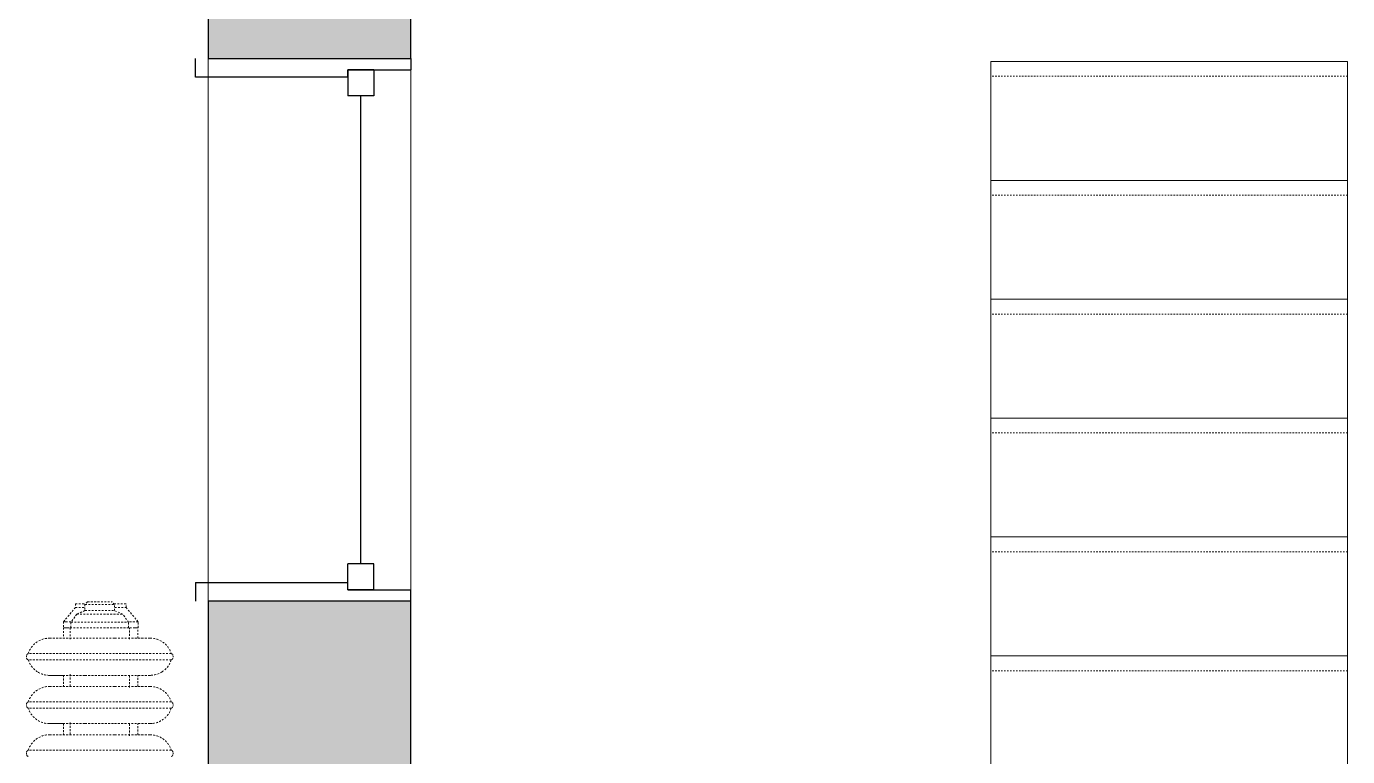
# Model space of a CAD drawing. Header units: inches. Extents: x -1176 to 1507, y -2527 to 978.
# Drawn here: x -601.4 to -512.6, y 699.9 to 749 of the extents above; entities that cross this region are included whole.
import ezdxf

# ---------------------------------------------------------------- set-up
doc = ezdxf.new("R2010")
doc.units = ezdxf.units.IN
doc.header["$MEASUREMENT"] = 0
doc.linetypes.add('Demolished', pattern=[0.1875, 0.125, -0.0625])
doc.linetypes.add('Overhead 1_16_', pattern=[0.101562, 0.0625, -0.039062])
for name, color, linetype, lineweight in [('A-GENM', 13, 'Continuous', 18), ('A-GLAZ', 151, 'Continuous', 18), ('A-WALL', 113, 'Continuous', 18), ('A-WALL-PATT', 111, 'Continuous', 18), ('S-STRS', 31, 'Continuous', 18)]:
    doc.layers.add(name, color=color, linetype=linetype, lineweight=lineweight)

# ---------------------------------------------------------------- blocks, each defined once
blk = doc.blocks.new('Double Hung - side windows 3_ 1_2_-6853306-3rd Floor Demo')
at = {"layer": 'A-GLAZ', "color": 8, "lineweight": 30}
for p, q in [((-17, 7.25), (-18.25, 7.25)), ((-17, 7.25), (-17, -3)), ((17, 7.25), (18.25, 7.25)), ((17, -3), (17, 7.25)), ((-17.5, -3), (-15.75, -3)), ((-17.5, -4.75), (-17.5, -3)), ((-17.5, -3), (-17, -3)), ((-17.5, -3), (-17.5, -7.25)), ((-15.75, -4.75), (-15.75, -3)), ((15.75, -4.75), (15.75, -3)), ((17.5, -3), (15.75, -3)), ((17, -3), (17.5, -3)), ((17.5, -4.75), (17.5, -3)), ((17.5, -3), (17.5, -7.25)), ((-15.75, -3.875), (15.75, -3.875)), ((-17.5, -4.75), (-15.75, -4.75)), ((17.5, -4.75), (15.75, -4.75)), ((-18.25, -7.25), (-17.5, -7.25)), ((18.25, -7.25), (17.5, -7.25))]:
    blk.add_line(p, q, dxfattribs=at)
blk = doc.blocks.new('Cast_Iron_Radiator_8182 - Cast_Iron_Radiator_8182-V25-3rd Floor Demo')
at = {"layer": 'A-GENM', "color": 7, "linetype": 'Demolished', "lineweight": 9}
for p, q in [((7.057, 4.848), (7.032, 4.809)), ((7.25, 4.933), (7.213, 4.933)), ((7.287, 4.933), (7.25, 4.933)), ((7.468, 4.809), (7.443, 4.848)), ((7.468, 1), (7.468, 4.809)), ((10.307, 4.848), (10.282, 4.809)), ((10.282, 1), (10.282, 4.809)), ((10.5, 4.933), (10.463, 4.933)), ((10.537, 4.933), (10.5, 4.933)), ((10.718, 4.809), (10.693, 4.848)), ((10.718, 1), (10.718, 4.809)), ((13.557, 4.848), (13.532, 4.809)), ((13.532, 1), (13.532, 4.809)), ((13.75, 4.933), (13.713, 4.933)), ((13.787, 4.933), (13.75, 4.933)), ((13.968, 4.809), (13.943, 4.848)), ((13.968, 1), (13.968, 4.809)), ((9.318, 2), (8.428, 2)), ((9.254, 2.438), (8.499, 2.438)), ((12.568, 2), (11.678, 2)), ((12.504, 2.438), (11.749, 2.438)), ((15.702, 2), (14.928, 2)), ((15.702, 2.438), (14.999, 2.438)), ((16.106, 2.438), (15.702, 2.438)), ((15.702, 2.438), (15.702, 2.291)), ((15.702, 2.296), (15.702, 2.252)), ((15.702, 2.248), (15.702, 2.192)), ((15.702, 2.188), (15.702, 2.013)), ((15.702, 2), (15.702, -2)), ((16.067, 1.935), (15.702, 1.935)), ((16.617, 1.55), (16.067, 1.935)), ((16.067, 1.935), (16.067, -1.935)), ((17.064, 1.635), (16.106, 2.438)), ((16.106, 2.252), (16.106, 2.438)), ((16.106, 1.944), (16.106, 2.248)), ((7.468, -1), (7.468, 1)), ((8.502, -1), (8.502, 1)), ((9.248, 1), (9.248, -1)), ((10.282, -1), (10.282, 1)), ((10.718, -1), (10.718, 1)), ((11.752, -1), (11.752, 1)), ((12.498, 1), (12.498, -1)), ((13.532, -1), (13.532, 1)), ((13.968, -1), (13.968, 1)), ((15.002, -1), (15.002, 1)), ((16.853, 0.993), (16.617, 1.55)), ((16.617, 1.55), (16.617, -1.55)), ((17.275, 0.993), (16.853, 0.993)), ((16.853, 0.993), (16.853, -0.993)), ((17.314, 1.635), (17.064, 1.635)), ((17.064, 1.635), (17.064, 1.028)), ((17.452, 0.816), (17.275, 0.993)), ((17.275, 0.993), (17.275, -0.993)), ((17.314, 1.635), (17.314, 0.985)), ((17.452, 0.816), (17.452, -0.816)), ((17.275, -0.993), (17.452, -0.816)), ((7.468, -4.809), (7.468, -1)), ((10.282, -4.809), (10.282, -1)), ((10.718, -4.809), (10.718, -1)), ((13.532, -4.809), (13.532, -1)), ((13.968, -4.809), (13.968, -1)), ((16.067, -1.935), (16.617, -1.55)), ((16.106, -2.575), (17.064, -1.771)), ((16.617, -1.55), (16.853, -0.993)), ((16.853, -0.993), (17.275, -0.993)), ((17.064, -1.008), (17.064, -1.771)), ((17.064, -1.771), (17.314, -1.771)), ((17.314, -0.961), (17.314, -1.771)), ((8.432, -2), (9.322, -2)), ((8.497, -2.562), (9.253, -2.562)), ((11.682, -2), (12.572, -2)), ((11.747, -2.562), (12.503, -2.562)), ((14.932, -2), (15.702, -2)), ((14.997, -2.562), (15.702, -2.562)), ((15.702, -1.935), (16.067, -1.935)), ((15.702, -2.017), (15.702, -2.287)), ((15.702, -2.301), (15.702, -2.452)), ((15.702, -2.436), (15.702, -2.551)), ((15.702, -2.565), (15.702, -2.575)), ((15.702, -2.575), (16.106, -2.575)), ((16.106, -2.575), (16.106, -1.924)), ((7.032, -4.809), (7.057, -4.848)), ((7.213, -4.933), (7.25, -4.933)), ((7.25, -4.933), (7.287, -4.933)), ((7.443, -4.848), (7.468, -4.809)), ((10.282, -4.809), (10.307, -4.848)), ((10.463, -4.933), (10.5, -4.933)), ((10.5, -4.933), (10.537, -4.933)), ((10.693, -4.848), (10.718, -4.809)), ((13.532, -4.809), (13.557, -4.848)), ((13.713, -4.933), (13.75, -4.933)), ((13.75, -4.933), (13.787, -4.933)), ((13.943, -4.848), (13.968, -4.809))]:
    blk.add_line(p, q, dxfattribs=at)
at = {"layer": 'A-GENM', "color": 7, "linetype": 'Demolished', "lineweight": 9, "flags": 128}
for points in [[(7.057, 4.848), (7.062, 4.854), (7.066, 4.86), (7.071, 4.866), (7.075, 4.872), (7.081, 4.877)], [(7.091, 4.887), (7.097, 4.892), (7.103, 4.896), (7.109, 4.901), (7.115, 4.905)], [(7.128, 4.912), (7.135, 4.915), (7.142, 4.918), (7.149, 4.921), (7.156, 4.924), (7.163, 4.926)], [(7.338, 4.925), (7.345, 4.923), (7.352, 4.921), (7.359, 4.918), (7.366, 4.915), (7.373, 4.912)], [(7.386, 4.904), (7.392, 4.9), (7.398, 4.896), (7.404, 4.891), (7.409, 4.887)], [(7.42, 4.876), (7.425, 4.871), (7.43, 4.865), (7.435, 4.859), (7.439, 4.854), (7.443, 4.848)], [(7.468, 4.809), (7.525, 4.789), (7.581, 4.767), (7.635, 4.743), (7.689, 4.716), (7.742, 4.688), (7.794, 4.657), (7.844, 4.624), (7.893, 4.59), (7.941, 4.553), (7.987, 4.515), (8.031, 4.474), (8.074, 4.432), (8.115, 4.389), (8.154, 4.343), (8.192, 4.296), (8.227, 4.248), (8.261, 4.198), (8.293, 4.147), (8.322, 4.095), (8.349, 4.042), (8.375, 3.987), (8.398, 3.932), (8.419, 3.876), (8.437, 3.819), (8.453, 3.761), (8.467, 3.703), (8.479, 3.644), (8.488, 3.585), (8.495, 3.525), (8.5, 3.465), (8.502, 3.405), (8.502, 3.383)], [(9.248, 3.383), (9.249, 3.443), (9.253, 3.503), (9.259, 3.563), (9.267, 3.622), (9.278, 3.681), (9.291, 3.74), (9.307, 3.798), (9.324, 3.855), (9.344, 3.911), (9.367, 3.967), (9.391, 4.022), (9.418, 4.076), (9.446, 4.128), (9.477, 4.18), (9.51, 4.23), (9.545, 4.279), (9.582, 4.326), (9.62, 4.372), (9.661, 4.416), (9.703, 4.459), (9.747, 4.5), (9.792, 4.539), (9.839, 4.576), (9.888, 4.612), (9.938, 4.645), (9.989, 4.677), (10.041, 4.706), (10.095, 4.733), (10.149, 4.758), (10.205, 4.781), (10.261, 4.802)], [(10.307, 4.848), (10.312, 4.854), (10.316, 4.86), (10.321, 4.866), (10.325, 4.872), (10.331, 4.877)], [(10.341, 4.887), (10.347, 4.892), (10.353, 4.896), (10.359, 4.901), (10.365, 4.905)], [(10.378, 4.912), (10.385, 4.915), (10.392, 4.918), (10.399, 4.921), (10.406, 4.924), (10.413, 4.926)], [(10.588, 4.925), (10.595, 4.923), (10.602, 4.921), (10.609, 4.918), (10.616, 4.915), (10.623, 4.912)], [(10.636, 4.904), (10.642, 4.9), (10.648, 4.896), (10.654, 4.891), (10.659, 4.887)], [(10.67, 4.876), (10.675, 4.871), (10.68, 4.865), (10.685, 4.859), (10.689, 4.854), (10.693, 4.848)], [(10.718, 4.809), (10.775, 4.789), (10.831, 4.767), (10.885, 4.743), (10.939, 4.716), (10.992, 4.688), (11.044, 4.657), (11.094, 4.624), (11.143, 4.59), (11.191, 4.553), (11.237, 4.515), (11.281, 4.474), (11.324, 4.432), (11.365, 4.389), (11.404, 4.343), (11.442, 4.296), (11.477, 4.248), (11.511, 4.198), (11.543, 4.147), (11.572, 4.095), (11.599, 4.042), (11.625, 3.987), (11.648, 3.932), (11.669, 3.876), (11.687, 3.819), (11.703, 3.761), (11.717, 3.703), (11.729, 3.644), (11.738, 3.585), (11.745, 3.525), (11.75, 3.465), (11.752, 3.405), (11.752, 3.383)], [(12.74, 4.199), (12.76, 4.23), (12.795, 4.279), (12.832, 4.326), (12.87, 4.372), (12.911, 4.416), (12.953, 4.459), (12.997, 4.5), (13.042, 4.539), (13.089, 4.576), (13.138, 4.612), (13.188, 4.645), (13.239, 4.677), (13.291, 4.706), (13.345, 4.733), (13.399, 4.758), (13.455, 4.781), (13.511, 4.802)], [(13.557, 4.848), (13.562, 4.854), (13.566, 4.86), (13.571, 4.866), (13.575, 4.872), (13.581, 4.877)], [(13.591, 4.887), (13.597, 4.892), (13.603, 4.896), (13.609, 4.901), (13.615, 4.905)], [(13.628, 4.912), (13.635, 4.915), (13.642, 4.918), (13.649, 4.921), (13.656, 4.924), (13.663, 4.926)], [(13.838, 4.925), (13.845, 4.923), (13.852, 4.921), (13.859, 4.918), (13.866, 4.915), (13.873, 4.912)], [(13.886, 4.904), (13.892, 4.9), (13.898, 4.896), (13.904, 4.891), (13.909, 4.887)], [(13.92, 4.876), (13.925, 4.871), (13.93, 4.865), (13.935, 4.859), (13.939, 4.854), (13.943, 4.848)], [(13.968, 4.809), (14.025, 4.789), (14.081, 4.767), (14.135, 4.743), (14.189, 4.716), (14.242, 4.688), (14.294, 4.657), (14.344, 4.624), (14.393, 4.59), (14.441, 4.553), (14.487, 4.515), (14.531, 4.474), (14.574, 4.432), (14.615, 4.389), (14.654, 4.343), (14.692, 4.296), (14.727, 4.248), (14.761, 4.198), (14.793, 4.147), (14.822, 4.095), (14.849, 4.042), (14.875, 3.987), (14.898, 3.932), (14.919, 3.876), (14.937, 3.819), (14.953, 3.761), (14.967, 3.703), (14.979, 3.644), (14.988, 3.585), (14.995, 3.525), (15, 3.465), (15.002, 3.405), (15.002, 3.383)], [(12.498, 3.383), (12.499, 3.443), (12.503, 3.503), (12.509, 3.563), (12.517, 3.622), (12.528, 3.681), (12.541, 3.74), (12.557, 3.798), (12.574, 3.855), (12.594, 3.911), (12.617, 3.967), (12.641, 4.022), (12.668, 4.076), (12.696, 4.128), (12.727, 4.18)], [(8.502, 3.383), (8.502, 3.381), (8.502, 3.375), (8.502, 3.366), (8.502, 3.353), (8.502, 3.336), (8.502, 3.315), (8.502, 3.29), (8.502, 3.262), (8.502, 3.23), (8.502, 3.195), (8.502, 3.156), (8.502, 3.114), (8.502, 3.068), (8.502, 3.019), (8.502, 2.967), (8.502, 2.911), (8.502, 2.853), (8.502, 2.792), (8.502, 2.727), (8.502, 2.66), (8.502, 2.591), (8.502, 2.518), (8.502, 2.444)], [(8.502, 1), (8.502, 1.095), (8.502, 1.19), (8.502, 1.285), (8.502, 1.38), (8.502, 1.473), (8.502, 1.566), (8.502, 1.659), (8.502, 1.75), (8.502, 1.839), (8.502, 1.928), (8.502, 2.015), (8.502, 2.1), (8.502, 2.184), (8.502, 2.266), (8.502, 2.346), (8.502, 2.423), (8.502, 2.498), (8.502, 2.571), (8.502, 2.642), (8.502, 2.71), (8.502, 2.775), (8.502, 2.837), (8.502, 2.896), (8.502, 2.952), (8.502, 3.005), (8.502, 3.055), (8.502, 3.102), (8.502, 3.145), (8.502, 3.185), (8.502, 3.221), (8.502, 3.254), (8.502, 3.283), (8.502, 3.309), (8.502, 3.33), (8.502, 3.348), (8.502, 3.363), (8.502, 3.373), (8.502, 3.38), (8.502, 3.383), (8.502, 3.383)], [(9.248, 2.438), (9.248, 2.498), (9.248, 2.571), (9.248, 2.642), (9.248, 2.71), (9.248, 2.775), (9.248, 2.837), (9.248, 2.896), (9.248, 2.952), (9.248, 3.005), (9.248, 3.055), (9.248, 3.102), (9.248, 3.145), (9.248, 3.185), (9.248, 3.221), (9.248, 3.254), (9.248, 3.283), (9.248, 3.309), (9.248, 3.33), (9.248, 3.348), (9.248, 3.363), (9.248, 3.373), (9.248, 3.38), (9.248, 3.383), (9.248, 3.383)], [(9.248, 3.383), (9.248, 3.381), (9.248, 3.375), (9.248, 3.366), (9.248, 3.353), (9.248, 3.336), (9.248, 3.315), (9.248, 3.29), (9.248, 3.262), (9.248, 3.23), (9.248, 3.195), (9.248, 3.156), (9.248, 3.114), (9.248, 3.068), (9.248, 3.019), (9.248, 2.967), (9.248, 2.911), (9.248, 2.853), (9.248, 2.792), (9.248, 2.727), (9.248, 2.66), (9.248, 2.591), (9.248, 2.518), (9.248, 2.444), (9.248, 2.367), (9.248, 2.288), (9.248, 2.206), (9.248, 2.123), (9.248, 2.038), (9.248, 1.952), (9.248, 1.864), (9.248, 1.774), (9.248, 1.683), (9.248, 1.591), (9.248, 1.499), (9.248, 1.405), (9.248, 1.311), (9.248, 1.216), (9.248, 1.121), (9.248, 1.026), (9.248, 1)], [(11.752, 3.383), (11.752, 3.381), (11.752, 3.375), (11.752, 3.366), (11.752, 3.353), (11.752, 3.336), (11.752, 3.315), (11.752, 3.29), (11.752, 3.262), (11.752, 3.23), (11.752, 3.195), (11.752, 3.156), (11.752, 3.114), (11.752, 3.068), (11.752, 3.019), (11.752, 2.967), (11.752, 2.911), (11.752, 2.853), (11.752, 2.792), (11.752, 2.727), (11.752, 2.66), (11.752, 2.591), (11.752, 2.518), (11.752, 2.444)], [(11.752, 1), (11.752, 1.095), (11.752, 1.19), (11.752, 1.285), (11.752, 1.38), (11.752, 1.473), (11.752, 1.566), (11.752, 1.659), (11.752, 1.75), (11.752, 1.839), (11.752, 1.928), (11.752, 2.015), (11.752, 2.1), (11.752, 2.184), (11.752, 2.266), (11.752, 2.346), (11.752, 2.423), (11.752, 2.498), (11.752, 2.571), (11.752, 2.642), (11.752, 2.71), (11.752, 2.775), (11.752, 2.837), (11.752, 2.896), (11.752, 2.952), (11.752, 3.005), (11.752, 3.055), (11.752, 3.102), (11.752, 3.145), (11.752, 3.185), (11.752, 3.221), (11.752, 3.254), (11.752, 3.283), (11.752, 3.309), (11.752, 3.33), (11.752, 3.348), (11.752, 3.363), (11.752, 3.373), (11.752, 3.38), (11.752, 3.383), (11.752, 3.383)], [(12.498, 2.438), (12.498, 2.498), (12.498, 2.571), (12.498, 2.642), (12.498, 2.71), (12.498, 2.775), (12.498, 2.837), (12.498, 2.896), (12.498, 2.952), (12.498, 3.005), (12.498, 3.055), (12.498, 3.102), (12.498, 3.145), (12.498, 3.185), (12.498, 3.221), (12.498, 3.254), (12.498, 3.283), (12.498, 3.309), (12.498, 3.33), (12.498, 3.348), (12.498, 3.363), (12.498, 3.373), (12.498, 3.38), (12.498, 3.383), (12.498, 3.383)], [(12.498, 3.383), (12.498, 3.381), (12.498, 3.375), (12.498, 3.366), (12.498, 3.353), (12.498, 3.336), (12.498, 3.315), (12.498, 3.29), (12.498, 3.262), (12.498, 3.23), (12.498, 3.195), (12.498, 3.156), (12.498, 3.114), (12.498, 3.068), (12.498, 3.019), (12.498, 2.967), (12.498, 2.911), (12.498, 2.853), (12.498, 2.792), (12.498, 2.727), (12.498, 2.66), (12.498, 2.591), (12.498, 2.518), (12.498, 2.444), (12.498, 2.367), (12.498, 2.288), (12.498, 2.206), (12.498, 2.123), (12.498, 2.038), (12.498, 1.952), (12.498, 1.864), (12.498, 1.774), (12.498, 1.683), (12.498, 1.591), (12.498, 1.499), (12.498, 1.405), (12.498, 1.311), (12.498, 1.216), (12.498, 1.121), (12.498, 1.026), (12.498, 1)], [(15.002, 3.383), (15.002, 3.381), (15.002, 3.375), (15.002, 3.366), (15.002, 3.353), (15.002, 3.336), (15.002, 3.315), (15.002, 3.29), (15.002, 3.262), (15.002, 3.23), (15.002, 3.195), (15.002, 3.156), (15.002, 3.114), (15.002, 3.068), (15.002, 3.019), (15.002, 2.967), (15.002, 2.911), (15.002, 2.853), (15.002, 2.792), (15.002, 2.727), (15.002, 2.66), (15.002, 2.591), (15.002, 2.518), (15.002, 2.444)], [(15.002, 1), (15.002, 1.095), (15.002, 1.19), (15.002, 1.285), (15.002, 1.38), (15.002, 1.473), (15.002, 1.566), (15.002, 1.659), (15.002, 1.75), (15.002, 1.839), (15.002, 1.928), (15.002, 2.015), (15.002, 2.1), (15.002, 2.184), (15.002, 2.266), (15.002, 2.346), (15.002, 2.423), (15.002, 2.498), (15.002, 2.571), (15.002, 2.642), (15.002, 2.71), (15.002, 2.775), (15.002, 2.837), (15.002, 2.896), (15.002, 2.952), (15.002, 3.005), (15.002, 3.055), (15.002, 3.102), (15.002, 3.145), (15.002, 3.185), (15.002, 3.221), (15.002, 3.254), (15.002, 3.283), (15.002, 3.309), (15.002, 3.33), (15.002, 3.348), (15.002, 3.363), (15.002, 3.373), (15.002, 3.38), (15.002, 3.383), (15.002, 3.383)], [(8.502, -3.383), (8.502, -3.381), (8.502, -3.375), (8.502, -3.366), (8.502, -3.353), (8.502, -3.336), (8.502, -3.315), (8.502, -3.29), (8.502, -3.262), (8.502, -3.23), (8.502, -3.195), (8.502, -3.156), (8.502, -3.114), (8.502, -3.068), (8.502, -3.019), (8.502, -2.967), (8.502, -2.911), (8.502, -2.853), (8.502, -2.792), (8.502, -2.727), (8.502, -2.66), (8.502, -2.591), (8.502, -2.518), (8.502, -2.444), (8.502, -2.367), (8.502, -2.288), (8.502, -2.206), (8.502, -2.123), (8.502, -2.038), (8.502, -1.952), (8.502, -1.864), (8.502, -1.774), (8.502, -1.683), (8.502, -1.591), (8.502, -1.499), (8.502, -1.405), (8.502, -1.311), (8.502, -1.216), (8.502, -1.121), (8.502, -1.026), (8.502, -1)], [(9.248, -1), (9.248, -1.095), (9.248, -1.19), (9.248, -1.285), (9.248, -1.38), (9.248, -1.473), (9.248, -1.566), (9.248, -1.659), (9.248, -1.75), (9.248, -1.839), (9.248, -1.928), (9.248, -2.015), (9.248, -2.1), (9.248, -2.184), (9.248, -2.266), (9.248, -2.346), (9.248, -2.423), (9.248, -2.498), (9.248, -2.571), (9.248, -2.642), (9.248, -2.71), (9.248, -2.775), (9.248, -2.837), (9.248, -2.896), (9.248, -2.952), (9.248, -3.005), (9.248, -3.055), (9.248, -3.102), (9.248, -3.145), (9.248, -3.185), (9.248, -3.221), (9.248, -3.254), (9.248, -3.283), (9.248, -3.309), (9.248, -3.33), (9.248, -3.348), (9.248, -3.363), (9.248, -3.373), (9.248, -3.38), (9.248, -3.383), (9.248, -3.383)], [(11.752, -3.383), (11.752, -3.381), (11.752, -3.375), (11.752, -3.366), (11.752, -3.353), (11.752, -3.336), (11.752, -3.315), (11.752, -3.29), (11.752, -3.262), (11.752, -3.23), (11.752, -3.195), (11.752, -3.156), (11.752, -3.114), (11.752, -3.068), (11.752, -3.019), (11.752, -2.967), (11.752, -2.911), (11.752, -2.853), (11.752, -2.792), (11.752, -2.727), (11.752, -2.66), (11.752, -2.591), (11.752, -2.518), (11.752, -2.444), (11.752, -2.367), (11.752, -2.288), (11.752, -2.206), (11.752, -2.123), (11.752, -2.038), (11.752, -1.952), (11.752, -1.864), (11.752, -1.774), (11.752, -1.683), (11.752, -1.591), (11.752, -1.499), (11.752, -1.405), (11.752, -1.311), (11.752, -1.216), (11.752, -1.121), (11.752, -1.026), (11.752, -1)], [(12.498, -1), (12.498, -1.095), (12.498, -1.19), (12.498, -1.285), (12.498, -1.38), (12.498, -1.473), (12.498, -1.566), (12.498, -1.659), (12.498, -1.75), (12.498, -1.839), (12.498, -1.928), (12.498, -2.015), (12.498, -2.1), (12.498, -2.184), (12.498, -2.266), (12.498, -2.346), (12.498, -2.423), (12.498, -2.498), (12.498, -2.571), (12.498, -2.642), (12.498, -2.71), (12.498, -2.775), (12.498, -2.837), (12.498, -2.896), (12.498, -2.952), (12.498, -3.005), (12.498, -3.055), (12.498, -3.102), (12.498, -3.145), (12.498, -3.185), (12.498, -3.221), (12.498, -3.254), (12.498, -3.283), (12.498, -3.309), (12.498, -3.33), (12.498, -3.348), (12.498, -3.363), (12.498, -3.373), (12.498, -3.38), (12.498, -3.383), (12.498, -3.383)], [(15.002, -3.383), (15.002, -3.381), (15.002, -3.375), (15.002, -3.366), (15.002, -3.353), (15.002, -3.336), (15.002, -3.315), (15.002, -3.29), (15.002, -3.262), (15.002, -3.23), (15.002, -3.195), (15.002, -3.156), (15.002, -3.114), (15.002, -3.068), (15.002, -3.019), (15.002, -2.967), (15.002, -2.911), (15.002, -2.853), (15.002, -2.792), (15.002, -2.727), (15.002, -2.66), (15.002, -2.591), (15.002, -2.518), (15.002, -2.444), (15.002, -2.367), (15.002, -2.288), (15.002, -2.206), (15.002, -2.123), (15.002, -2.038), (15.002, -1.952), (15.002, -1.864), (15.002, -1.774), (15.002, -1.683), (15.002, -1.591), (15.002, -1.499), (15.002, -1.405), (15.002, -1.311), (15.002, -1.216), (15.002, -1.121), (15.002, -1.026), (15.002, -1)], [(8.502, -2.571), (8.502, -2.642), (8.502, -2.71), (8.502, -2.775), (8.502, -2.837), (8.502, -2.896), (8.502, -2.952), (8.502, -3.005), (8.502, -3.055), (8.502, -3.102), (8.502, -3.145), (8.502, -3.185), (8.502, -3.221), (8.502, -3.254), (8.502, -3.283), (8.502, -3.309), (8.502, -3.33), (8.502, -3.348), (8.502, -3.363), (8.502, -3.373), (8.502, -3.38), (8.502, -3.383), (8.502, -3.383)], [(9.248, -3.383), (9.248, -3.381), (9.248, -3.375), (9.248, -3.366), (9.248, -3.353), (9.248, -3.336), (9.248, -3.315), (9.248, -3.29), (9.248, -3.262), (9.248, -3.23), (9.248, -3.195), (9.248, -3.156), (9.248, -3.114), (9.248, -3.068), (9.248, -3.019), (9.248, -2.967), (9.248, -2.911), (9.248, -2.853), (9.248, -2.792), (9.248, -2.727), (9.248, -2.66), (9.248, -2.591), (9.248, -2.562)], [(11.752, -2.571), (11.752, -2.642), (11.752, -2.71), (11.752, -2.775), (11.752, -2.837), (11.752, -2.896), (11.752, -2.952), (11.752, -3.005), (11.752, -3.055), (11.752, -3.102), (11.752, -3.145), (11.752, -3.185), (11.752, -3.221), (11.752, -3.254), (11.752, -3.283), (11.752, -3.309), (11.752, -3.33), (11.752, -3.348), (11.752, -3.363), (11.752, -3.373), (11.752, -3.38), (11.752, -3.383), (11.752, -3.383)], [(12.498, -3.383), (12.498, -3.381), (12.498, -3.375), (12.498, -3.366), (12.498, -3.353), (12.498, -3.336), (12.498, -3.315), (12.498, -3.29), (12.498, -3.262), (12.498, -3.23), (12.498, -3.195), (12.498, -3.156), (12.498, -3.114), (12.498, -3.068), (12.498, -3.019), (12.498, -2.967), (12.498, -2.911), (12.498, -2.853), (12.498, -2.792), (12.498, -2.727), (12.498, -2.66), (12.498, -2.591), (12.498, -2.562)], [(15.002, -2.571), (15.002, -2.642), (15.002, -2.71), (15.002, -2.775), (15.002, -2.837), (15.002, -2.896), (15.002, -2.952), (15.002, -3.005), (15.002, -3.055), (15.002, -3.102), (15.002, -3.145), (15.002, -3.185), (15.002, -3.221), (15.002, -3.254), (15.002, -3.283), (15.002, -3.309), (15.002, -3.33), (15.002, -3.348), (15.002, -3.363), (15.002, -3.373), (15.002, -3.38), (15.002, -3.383), (15.002, -3.383)], [(8.502, -3.383), (8.501, -3.443), (8.497, -3.503), (8.491, -3.563), (8.483, -3.622), (8.472, -3.681), (8.459, -3.74), (8.443, -3.798), (8.426, -3.855), (8.406, -3.911), (8.383, -3.967), (8.359, -4.022), (8.332, -4.076), (8.304, -4.128), (8.273, -4.18), (8.24, -4.23), (8.205, -4.279), (8.168, -4.326), (8.13, -4.372), (8.089, -4.416), (8.047, -4.459), (8.003, -4.5), (7.958, -4.539), (7.911, -4.576), (7.862, -4.612), (7.812, -4.645), (7.761, -4.677), (7.709, -4.706), (7.655, -4.733), (7.601, -4.758), (7.545, -4.781), (7.489, -4.802)], [(9.255, -3.525), (9.25, -3.465), (9.248, -3.405), (9.248, -3.383)], [(10.282, -4.809), (10.225, -4.789), (10.169, -4.767), (10.115, -4.743), (10.061, -4.716), (10.008, -4.688), (9.956, -4.657), (9.906, -4.624), (9.857, -4.59), (9.809, -4.553), (9.763, -4.515), (9.719, -4.474), (9.676, -4.432), (9.635, -4.389), (9.596, -4.343), (9.558, -4.296), (9.523, -4.248), (9.489, -4.198), (9.457, -4.147), (9.428, -4.095), (9.401, -4.042), (9.375, -3.987), (9.352, -3.932), (9.331, -3.876), (9.313, -3.819), (9.297, -3.761), (9.283, -3.703), (9.271, -3.644), (9.262, -3.585), (9.256, -3.532)], [(11.752, -3.383), (11.751, -3.443), (11.747, -3.503), (11.741, -3.563), (11.733, -3.622), (11.722, -3.681), (11.709, -3.74), (11.693, -3.798), (11.676, -3.855), (11.656, -3.911), (11.633, -3.967), (11.609, -4.022), (11.582, -4.076), (11.554, -4.128), (11.523, -4.18), (11.49, -4.23), (11.455, -4.279), (11.418, -4.326), (11.38, -4.372), (11.339, -4.416), (11.297, -4.459), (11.253, -4.5), (11.208, -4.539), (11.161, -4.576), (11.112, -4.612), (11.062, -4.645), (11.011, -4.677), (10.959, -4.706), (10.905, -4.733), (10.851, -4.758), (10.795, -4.781), (10.739, -4.802)], [(12.505, -3.525), (12.5, -3.465), (12.498, -3.405), (12.498, -3.383)], [(12.739, -4.198), (12.707, -4.147), (12.678, -4.095), (12.651, -4.042), (12.625, -3.987), (12.602, -3.932), (12.581, -3.876), (12.563, -3.819), (12.547, -3.761), (12.533, -3.703), (12.521, -3.644), (12.512, -3.585), (12.506, -3.532)], [(15.002, -3.383), (15.001, -3.443), (14.997, -3.503), (14.991, -3.563), (14.983, -3.622), (14.972, -3.681), (14.959, -3.74), (14.943, -3.798), (14.926, -3.855), (14.906, -3.911), (14.883, -3.967), (14.859, -4.022), (14.832, -4.076), (14.804, -4.128), (14.773, -4.18), (14.74, -4.23), (14.705, -4.279), (14.668, -4.326), (14.63, -4.372), (14.589, -4.416), (14.547, -4.459), (14.503, -4.5), (14.458, -4.539), (14.411, -4.576), (14.362, -4.612), (14.312, -4.645), (14.261, -4.677), (14.209, -4.706), (14.155, -4.733), (14.101, -4.758), (14.045, -4.781), (13.989, -4.802)], [(13.532, -4.809), (13.475, -4.789), (13.419, -4.767), (13.365, -4.743), (13.311, -4.716), (13.258, -4.688), (13.206, -4.657), (13.156, -4.624), (13.107, -4.59), (13.059, -4.553), (13.013, -4.515), (12.969, -4.474), (12.926, -4.432), (12.885, -4.389), (12.846, -4.343), (12.808, -4.296), (12.773, -4.248), (12.74, -4.199)], [(7.08, -4.876), (7.075, -4.871), (7.07, -4.865), (7.065, -4.859), (7.061, -4.854), (7.057, -4.848)], [(7.114, -4.904), (7.108, -4.9), (7.102, -4.896), (7.096, -4.891), (7.091, -4.887)], [(7.162, -4.925), (7.155, -4.923), (7.148, -4.921), (7.141, -4.918), (7.134, -4.915), (7.127, -4.912)], [(7.372, -4.912), (7.365, -4.915), (7.358, -4.918), (7.351, -4.921), (7.344, -4.924), (7.337, -4.926)], [(7.409, -4.887), (7.403, -4.892), (7.397, -4.896), (7.391, -4.901), (7.385, -4.905)], [(7.443, -4.848), (7.438, -4.854), (7.434, -4.86), (7.429, -4.866), (7.425, -4.872), (7.419, -4.877)], [(10.33, -4.876), (10.325, -4.871), (10.32, -4.865), (10.315, -4.859), (10.311, -4.854), (10.307, -4.848)], [(10.364, -4.904), (10.358, -4.9), (10.352, -4.896), (10.346, -4.891), (10.341, -4.887)], [(10.412, -4.925), (10.405, -4.923), (10.398, -4.921), (10.391, -4.918), (10.384, -4.915), (10.377, -4.912)], [(10.622, -4.912), (10.615, -4.915), (10.608, -4.918), (10.601, -4.921), (10.594, -4.924), (10.587, -4.926)], [(10.659, -4.887), (10.653, -4.892), (10.647, -4.896), (10.641, -4.901), (10.635, -4.905)], [(10.693, -4.848), (10.688, -4.854), (10.684, -4.86), (10.679, -4.866), (10.675, -4.872), (10.669, -4.877)], [(13.58, -4.876), (13.575, -4.871), (13.57, -4.865), (13.565, -4.859), (13.561, -4.854), (13.557, -4.848)], [(13.614, -4.904), (13.608, -4.9), (13.602, -4.896), (13.596, -4.891), (13.591, -4.887)], [(13.662, -4.925), (13.655, -4.923), (13.648, -4.921), (13.641, -4.918), (13.634, -4.915), (13.627, -4.912)], [(13.872, -4.912), (13.865, -4.915), (13.858, -4.918), (13.851, -4.921), (13.844, -4.924), (13.837, -4.926)], [(13.909, -4.887), (13.903, -4.892), (13.897, -4.896), (13.891, -4.901), (13.885, -4.905)], [(13.943, -4.848), (13.938, -4.854), (13.934, -4.86), (13.929, -4.866), (13.925, -4.872), (13.919, -4.877)]]:
    blk.add_lwpolyline(points, dxfattribs=at)

msp = doc.modelspace()

# ---------------------------------------------------------------- hatches: boundary and pattern name
at = {"layer": 'A-WALL-PATT', "lineweight": 9}
h = msp.add_hatch(color=7, dxfattribs=at)
h.paths.add_polyline_path([(-578.515, 563.684), (-575.571, 563.684), (-575.571, 604.874), (-589.205, 604.874), (-589.205, 563.684)], flags=0)
h.paths.add_polyline_path([(-575.571, 644.874), (-575.571, 710.374), (-589.205, 710.374), (-589.205, 644.874), (-578.515, 644.874)], flags=0)
h.paths.add_polyline_path([(-575.571, 746.874), (-575.571, 789.874), (-589.205, 789.874), (-589.205, 746.874), (-578.515, 746.874)], flags=0)

# ---------------------------------------------------------------- linework, layer by layer
at = {"layer": 'A-WALL', "color": 8, "lineweight": 30}
for p, q in [((-575.571, 746.874), (-575.571, 813.874)), ((-589.205, 789.874), (-589.205, 746.874)), ((-589.205, 746.874), (-575.571, 746.874)), ((-575.571, 710.374), (-589.205, 710.374)), ((-589.205, 710.374), (-589.205, 644.874)), ((-575.571, 644.874), (-575.571, 710.374))]:
    msp.add_line(p, q, dxfattribs=at)
at = {"layer": 'A-WALL', "lineweight": 9}
for p, q in [((-589.205, 746.874), (-589.205, 710.374)), ((-575.571, 746.874), (-575.571, 710.374))]:
    msp.add_line(p, q, dxfattribs=at)
at = {"layer": 'S-STRS', "lineweight": 9}
for p, q in [((-512.571, 746.684), (-536.571, 746.684)), ((-536.571, 746.684), (-536.571, 738.684)), ((-512.571, 746.684), (-512.571, 738.684)), ((-536.571, 738.684), (-536.571, 730.684)), ((-512.571, 738.684), (-536.571, 738.684)), ((-512.571, 738.684), (-512.571, 730.684)), ((-536.571, 730.684), (-536.571, 722.684)), ((-512.571, 730.684), (-536.571, 730.684)), ((-512.571, 730.684), (-512.571, 722.684)), ((-536.571, 722.684), (-536.571, 714.684)), ((-512.571, 722.684), (-536.571, 722.684)), ((-512.571, 722.684), (-512.571, 714.684)), ((-536.571, 714.684), (-536.571, 706.684)), ((-512.571, 714.684), (-536.571, 714.684)), ((-512.571, 714.684), (-512.571, 706.684)), ((-536.571, 706.684), (-536.571, 698.684)), ((-512.571, 706.684), (-536.571, 706.684)), ((-512.571, 706.684), (-512.571, 698.684))]:
    msp.add_line(p, q, dxfattribs=at)
at = {"layer": 'S-STRS', "linetype": 'Overhead 1_16_', "lineweight": 9}
for p, q in [((-512.571, 745.684), (-536.571, 745.684)), ((-512.571, 737.684), (-536.571, 737.684)), ((-512.571, 729.684), (-536.571, 729.684)), ((-512.571, 721.684), (-536.571, 721.684)), ((-512.571, 713.684), (-536.571, 713.684)), ((-512.571, 705.684), (-536.571, 705.684))]:
    msp.add_line(p, q, dxfattribs=at)

# ---------------------------------------------------------------- block references
at = {"layer": 'A-GENM', "color": 7, "linetype": 'Demolished', "lineweight": 9, "rotation": 89.99999999999933}
msp.add_blockref('Cast_Iron_Radiator_8182 - Cast_Iron_Radiator_8182-V25-3rd Floor Demo', (-596.5, 692.874), dxfattribs=at)
at = {"layer": 'A-GLAZ', "rotation": 89.99999999999991}
msp.add_blockref('Double Hung - side windows 3_ 1_2_-6853306-3rd Floor Demo', (-582.821, 728.624), dxfattribs=at)

doc.saveas('drawing.dxf')
